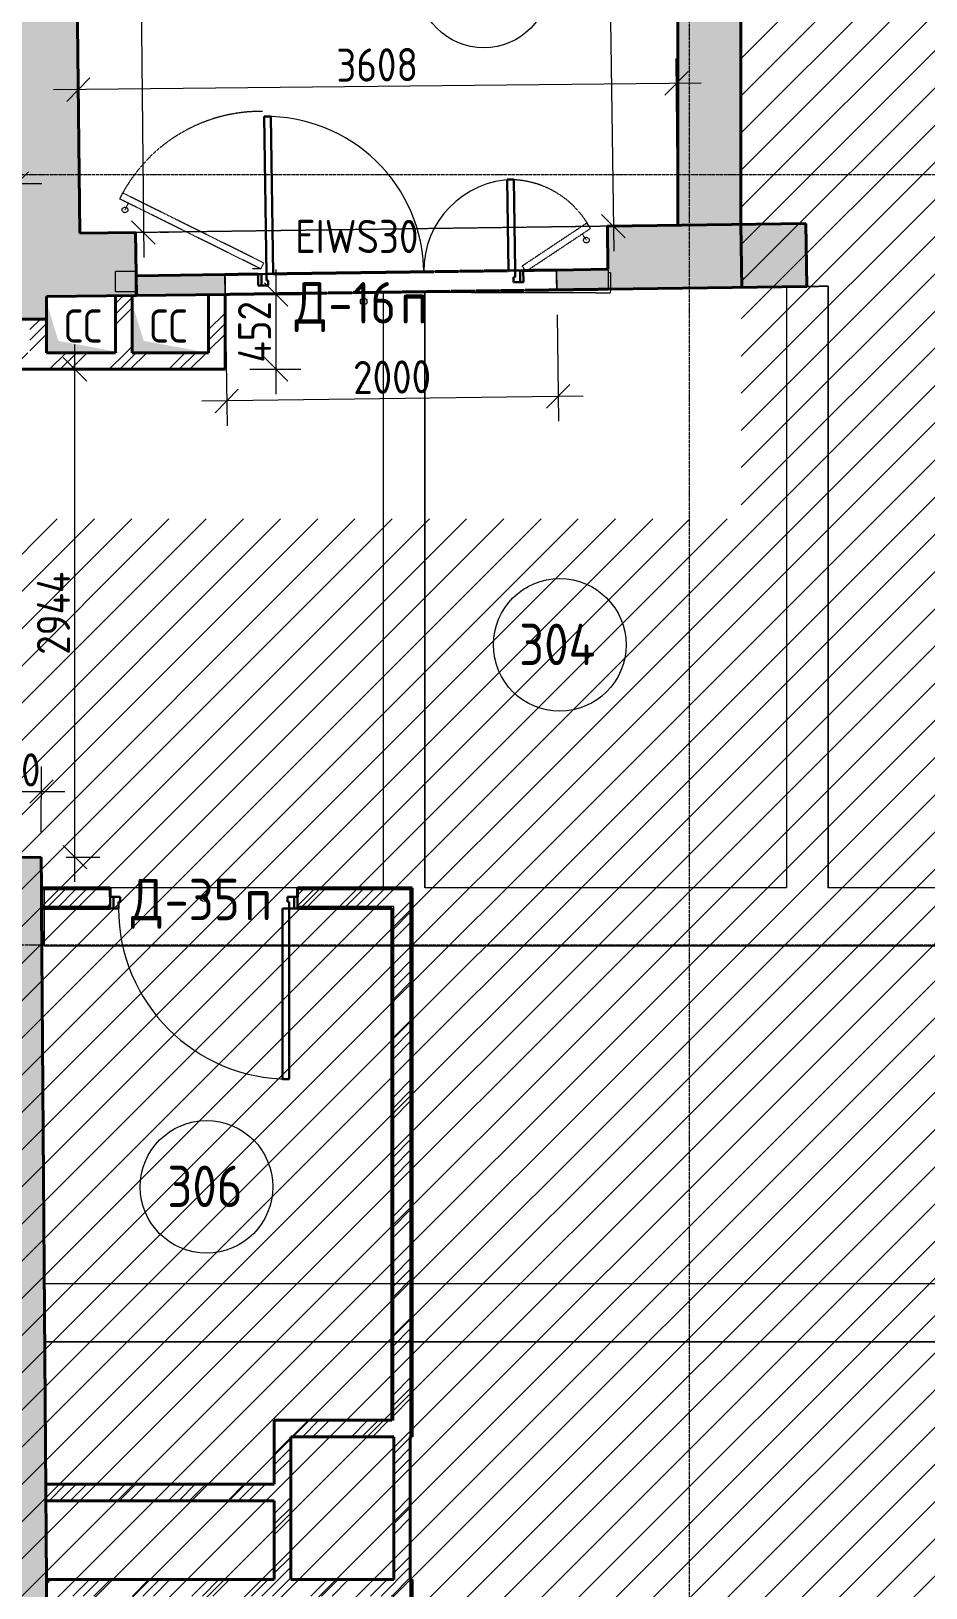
# Model space of a CAD drawing. Header units: millimetres. Extents: x -11886 to 379896, y -8130 to 47743.
# Drawn here: x 258416 to 263813, y 4877 to 14271 of the extents above; entities that cross this region are included whole.
import ezdxf

# ---------------------------------------------------------------- set-up
doc = ezdxf.new("R2010")
doc.units = ezdxf.units.MM
for name, pattern in [('ADSK_Линия сетки', [25, 20, -2.5, 0, -2.5]), ('ADSK_Сверху', [4.5, 3, -1.5]), ('ADSK_Снесено', [4.5, 3, -1.5]), ('ADSK_Штриховая_ш2 п1', [3, 2, -1])]:
    doc.linetypes.add(name, pattern=pattern)
for name, color, linetype, lineweight in [('Аннотация', 7, 'Continuous', 9), ('Каркас', 7, 'Continuous', 18), ('Марки дверей', 7, 'Continuous', 20), ('Марки помещений', 7, 'Continuous', 20), ('Оси', 7, 'Continuous', 9), ('Размеры', 7, 'Continuous', 9), ('Узлы', 7, 'Continuous', 18)]:
    doc.layers.add(name, color=color, linetype=linetype, lineweight=lineweight)
for name, color, linetype, lineweight, true_color in [('Двери', 5, 'Continuous', 18, 0x0000ff), ('Линии', 7, 'Continuous', 9, 0x00a600), ('Стены внутренние', 5, 'Continuous', 18, 0x0000ff), ('Стены штриховка', 5, 'Continuous', 18, 0x0000ff)]:
    doc.layers.add(name, color=color, linetype=linetype, lineweight=lineweight, true_color=true_color)
doc.styles.add('GOST Common_1', font='GOST_Common.ttf', dxfattribs={"width": 0.9, "height": 200})
doc.styles.add('GOST Common_2', font='GOST_Common.ttf', dxfattribs={"width": 0.9, "height": 250})
doc.dimstyles.new('ADSK_Основной_2_мм', dxfattribs={"dimscale": 304.8, "dimtxt": 201.142999, "dimasz": 0.463911, "dimexe": 0.492126, "dimexo": 0.492126, "dimgap": 0.098425, "dimtad": 1, "dimdec": 1, "dimrnd": 0.1, "dimdsep": 46, "dimtxsty": 'GOST Common_1', "dimblk1": 'OBLIQUE', "dimblk2": 'OBLIQUE', "dimsah": 1, "dimcen": 0.09, "dimdle": 0.492126, "dimazin": 2, "dimtfac": 1, "dimtdec": 4, "dimtix": 1, "dimtmove": 0, "dimatfit": 3, "dimfxl": 1, "dimtvp": 1, "dimtolj": 1, "dimtzin": 0, "dimlwd": 20, "dimlwe": 20, "dimarcsym": 2})
doc.dimstyles.new('ADSK_Основной_2_мм_Округление_до_1_мм', dxfattribs={"dimscale": 304.8, "dimtxt": 201.142999, "dimasz": 0.463911, "dimexe": 0.492126, "dimexo": 0.492126, "dimgap": 0.098425, "dimtad": 1, "dimdec": 0, "dimdsep": 46, "dimtxsty": 'GOST Common_1', "dimblk1": 'OBLIQUE', "dimblk2": 'OBLIQUE', "dimsah": 1, "dimcen": 0.09, "dimdle": 0.492126, "dimazin": 2, "dimtfac": 1, "dimtdec": 4, "dimtix": 1, "dimtmove": 0, "dimatfit": 3, "dimfxl": 1, "dimtvp": 1, "dimtolj": 1, "dimtzin": 0, "dimlwd": 20, "dimlwe": 20, "dimarcsym": 2})
pattern_1 = [(45, (215977.25, 150), (-179.6051, 179.6051), []), (45, (216040.75, 150), (0, 359.2102), []), (45, (215913.75, 150), (0, 359.2102), [])]

# ---------------------------------------------------------------- blocks, each defined once
blk = doc.blocks.new('AC_Дверь_Однопольная - Д-35п 1130х2200h-1983249-03 План 3-го этажа')
at = {"layer": 'Двери', "lineweight": 30}
for p, q in [((-515, 1092), (-475, 1092)), ((-515, 62), (-515, 1092)), ((-475, 1092), (-475, 62)), ((-565, 62), (-545, 62)), ((-565, -8), (-565, 62)), ((-545, 62), (-515, 62)), ((-545, -8), (-545, 62)), ((-545, 62), (-545, -8)), ((-475, 62), (-515, 62)), ((-515, 62), (-515, 22)), ((-515, 22), (-505, 22)), ((-505, 22), (-505, -8)), ((505, 22), (515, 22)), ((505, -8), (505, 22)), ((515, 62), (545, 62)), ((515, 22), (515, 62)), ((545, 62), (545, -8)), ((545, 62), (565, 62)), ((545, -8), (545, 62)), ((565, 62), (565, -8)), ((-545, -8), (-565, -8)), ((-505, -8), (-545, -8)), ((545, -8), (505, -8)), ((565, -8), (545, -8))]:
    blk.add_line(p, q, dxfattribs=at)
at = {"layer": 'Двери'}
blk.add_arc((-515, 62), 1030, 0, 90, dxfattribs=at)
blk = doc.blocks.new('AC_Дверь_Двупольная - Д-16п 1500х2200h 2-2315479-03 План 3-го этажа')
at = {"layer": 'Двери', "lineweight": 30}
for p, q in [((-750, 1010), (-710, 1010)), ((-750, 60), (-750, 1010)), ((-710, 1010), (-710, 60)), ((750, 610), (710, 610)), ((710, 610), (710, 60)), ((750, 60), (750, 610)), ((-800, 60), (-780, 60)), ((-800, -10), (-800, 60)), ((-780, 60), (-750, 60)), ((-780, -10), (-780, 60)), ((-780, 60), (-780, -10)), ((-710, 60), (-750, 60)), ((-750, 60), (-750, 20)), ((-750, 20), (-740, 20)), ((-740, 20), (-740, -10)), ((710, 60), (750, 60)), ((750, 20), (740, 20)), ((740, 20), (740, -10)), ((780, 60), (750, 60)), ((750, 60), (750, 20)), ((780, -10), (780, 60)), ((800, 60), (780, 60)), ((780, 60), (780, -10)), ((800, -10), (800, 60)), ((-780, -10), (-800, -10)), ((-740, -10), (-780, -10)), ((740, -10), (780, -10)), ((780, -10), (800, -10))]:
    blk.add_line(p, q, dxfattribs=at)
at = {"layer": 'Двери'}
for centre, radius, start, end in [((-750, 60), 950, 360, 90), ((750, 60), 550, 90, 180)]:
    blk.add_arc(centre, radius, start, end, dxfattribs=at)
blk = doc.blocks.new('ADSK_Марка_Помещение_ОдноЗначение - Номер-247393-03 План 3-го этажа')
at = {"layer": 'Марки помещений'}
blk.add_circle((0, 0), 4, dxfattribs=at)
blk = doc.blocks.new('ADSK_Марка_Дверь - Типоразмер_ADSK_Марка-58376-03 План 3-го этажа')
at = {"layer": 'Марки дверей', "lineweight": 9}
blk.add_circle((0, 0), 0.2, dxfattribs=at)
blk = doc.blocks.new('_Oblique')
at = {"color": 0, "linetype": 'ByBlock', "lineweight": -2}
blk.add_line((-0.5, -0.5), (0.5, 0.5), dxfattribs=at)
blk = doc.blocks.new('*D2277')
at = {"layer": 'Defpoints', "color": 0, "transparency": 16777216}
for p in [(261586.3, 12709.9), (259586.5, 12682.7), (259595.2, 12040)]:
    blk.add_point(p, dxfattribs=at)
at = {"layer": 'Размеры', "color": 0, "lineweight": 20, "transparency": 16777216}
for p, q in [((259588.6, 12532.7), (259597.3, 11890)), ((261588.4, 12559.9), (261597.1, 11917.2)), ((261745, 12069.2), (259445.3, 12038))]:
    blk.add_line(p, q, dxfattribs=at)
at = {"layer": 'Размеры', "color": 0, "lineweight": 20, "transparency": 16777216, "xscale": 141.4, "yscale": 141.4, "zscale": 141.4}
for p, rotation in [((261595.1, 12067.2), 0.7777641748957365), ((259595.2, 12040), 180.7777641748957)]:
    blk.add_blockref('_Oblique', p, dxfattribs=dict(at, rotation=rotation))
at = {"layer": 'Размеры', "color": 0, "lineweight": 20, "transparency": 16777216, "insert": (260593.4, 12183.6), "char_height": 200, "width": 605.475, "attachment_point": 5, "rotation": 0.77776, "style": 'GOST Common_1'}
blk.add_mtext('\\A1;2000', dxfattribs=at)
blk = doc.blocks.new('*D2308')
at = {"layer": 'Defpoints', "color": 0, "transparency": 16777216}
for p in [(258477.6, 9682.8), (258096.6, 9283.8), (258476.6, 9286.6)]:
    blk.add_point(p, dxfattribs=at)
at = {"layer": 'Размеры', "color": 0, "lineweight": 20, "transparency": 16777216}
for p, q in [((258097, 9433.8), (258098, 9833.8)), ((258477, 9436.6), (258478, 9832.8)), ((258097.6, 9683.8), (257956.2, 9684.2)), ((258097.6, 9683.8), (258477.6, 9682.8)), ((258477.6, 9682.8), (258619, 9682.4))]:
    blk.add_line(p, q, dxfattribs=at)
at = {"layer": 'Размеры', "color": 0, "lineweight": 20, "transparency": 16777216, "xscale": 141.4, "yscale": 141.4, "zscale": 141.4}
for p, rotation in [((258097.6, 9683.8), 359.8485505273597), ((258477.6, 9682.8), 179.8485505273597)]:
    blk.add_blockref('_Oblique', p, dxfattribs=dict(at, rotation=rotation))
at = {"layer": 'Размеры', "color": 0, "lineweight": 20, "transparency": 16777216, "insert": (258288, 9813.3), "char_height": 200, "width": 454.106, "attachment_point": 5, "rotation": 359.84855, "style": 'GOST Common_1'}
blk.add_mtext('\\A1;380', dxfattribs=at)
blk = doc.blocks.new('*D2309')
at = {"layer": 'Defpoints', "color": 0, "transparency": 16777216}
for p in [(259585.7, 12682.7), (259893.5, 12682.7), (259585.7, 12230.6)]:
    blk.add_point(p, dxfattribs=at)
at = {"layer": 'Размеры', "color": 0, "lineweight": 20, "transparency": 16777216}
for p, q in [((259893.5, 12080.6), (259893.5, 12832.7)), ((259735.7, 12682.7), (260043.5, 12682.7)), ((259735.7, 12230.6), (260043.5, 12230.6))]:
    blk.add_line(p, q, dxfattribs=at)
at = {"layer": 'Размеры', "color": 0, "lineweight": 20, "transparency": 16777216, "xscale": 141.4, "yscale": 141.4, "zscale": 141.4}
for p, rotation in [((259893.5, 12682.7), 90), ((259893.5, 12230.6), 270)]:
    blk.add_blockref('_Oblique', p, dxfattribs=dict(at, rotation=rotation))
at = {"layer": 'Размеры', "color": 0, "lineweight": 20, "transparency": 16777216, "insert": (259763.5, 12456.6), "char_height": 200, "width": 474.561, "attachment_point": 5, "rotation": 90, "style": 'GOST Common_1'}
blk.add_mtext('\\A1;452', dxfattribs=at)
blk = doc.blocks.new('*D2310')
at = {"layer": 'Defpoints', "color": 0, "transparency": 16777216}
for p in [(258580.2, 12230.6), (258680.1, 12230.6), (258476.6, 9286.6)]:
    blk.add_point(p, dxfattribs=at)
at = {"layer": 'Размеры', "color": 0, "lineweight": 20, "transparency": 16777216}
for p, q in [((258680.1, 9136.6), (258680.1, 12380.6)), ((258730.2, 12230.6), (258830.1, 12230.6)), ((258626.6, 9286.6), (258830.1, 9286.6))]:
    blk.add_line(p, q, dxfattribs=at)
at = {"layer": 'Размеры', "color": 0, "lineweight": 20, "transparency": 16777216, "xscale": 141.4, "yscale": 141.4, "zscale": 141.4}
for p, rotation in [((258680.1, 12230.6), 90), ((258680.1, 9286.6), 270)]:
    blk.add_blockref('_Oblique', p, dxfattribs=dict(at, rotation=rotation))
at = {"layer": 'Размеры', "color": 0, "lineweight": 20, "transparency": 16777216, "insert": (258550.1, 10758.6), "char_height": 200, "width": 646.385, "attachment_point": 5, "rotation": 90, "style": 'GOST Common_1'}
blk.add_mtext('\\A1;2944', dxfattribs=at)
blk = doc.blocks.new('*D2418')
at = {"layer": 'Defpoints', "color": 0, "transparency": 16777216}
for p in [(262317.1, 20574.1), (261927.9, 13094.5), (262027.9, 13095.9)]:
    blk.add_point(p, dxfattribs=at)
at = {"layer": 'Размеры', "color": 0, "lineweight": 20, "transparency": 16777216}
for p, q in [((261824.4, 20717.4), (261930, 12944.5)), ((262167.1, 20572), (261676.5, 20565.4)), ((261877.9, 13093.9), (261777.9, 13092.5))]:
    blk.add_line(p, q, dxfattribs=at)
at = {"layer": 'Размеры', "color": 0, "lineweight": 20, "transparency": 16777216, "xscale": 141.4, "yscale": 141.4, "zscale": 141.4}
for p, rotation in [((261826.5, 20567.4), 90.7777945817102), ((261927.9, 13094.5), 270.7777945817102)]:
    blk.add_blockref('_Oblique', p, dxfattribs=dict(at, rotation=rotation))
at = {"layer": 'Размеры', "color": 0, "lineweight": 20, "transparency": 16777216, "insert": (262007.2, 16832.7), "char_height": 200, "width": 646.385, "attachment_point": 5, "rotation": 270.77779, "style": 'GOST Common_1'}
blk.add_mtext('\\A1;7474', dxfattribs=at)
blk = doc.blocks.new('*D2419')
at = {"layer": 'Defpoints', "color": 0, "transparency": 16777216}
for p in [(258630.9, 20574.1), (259045.8, 13055.4), (259093.3, 13055.9)]:
    blk.add_point(p, dxfattribs=at)
at = {"layer": 'Размеры', "color": 0, "lineweight": 20, "transparency": 16777216}
for p, q in [((259019.7, 20727.8), (259094.7, 12905.9)), ((258780.9, 20575.5), (259171.2, 20579.2)), ((259195.8, 13056.8), (259243.3, 13057.3))]:
    blk.add_line(p, q, dxfattribs=at)
at = {"layer": 'Размеры', "color": 0, "lineweight": 20, "transparency": 16777216, "xscale": 141.4, "yscale": 141.4, "zscale": 141.4}
for p, rotation in [((259021.2, 20577.8), 90.54927553453048), ((259093.3, 13055.9), 270.5492755345305)]:
    blk.add_blockref('_Oblique', p, dxfattribs=dict(at, rotation=rotation))
at = {"layer": 'Размеры', "color": 0, "lineweight": 20, "transparency": 16777216, "insert": (259187.2, 16818.1), "char_height": 200, "width": 605.475, "attachment_point": 5, "rotation": 270.54928, "style": 'GOST Common_1'}
blk.add_mtext('\\A1;7522', dxfattribs=at)
blk = doc.blocks.new('*D2420')
at = {"layer": 'Defpoints', "color": 0, "transparency": 16777216}
for p in [(258700.2, 13918.8), (258701.2, 13818.9), (262317.1, 13099.8)]:
    blk.add_point(p, dxfattribs=at)
at = {"layer": 'Размеры', "color": 0, "lineweight": 20, "transparency": 16777216}
for p, q in [((262315.5, 13249.8), (262306.6, 14106.4)), ((258699.7, 13968.8), (258698.6, 14068.8)), ((262458.2, 13957.9), (258550.2, 13917.3))]:
    blk.add_line(p, q, dxfattribs=at)
at = {"layer": 'Размеры', "color": 0, "lineweight": 20, "transparency": 16777216, "xscale": 141.4, "yscale": 141.4, "zscale": 141.4}
for p, rotation in [((262308.2, 13956.4), 0.5961270859606227), ((258700.2, 13918.8), 180.5961270859606)]:
    blk.add_blockref('_Oblique', p, dxfattribs=dict(at, rotation=rotation))
at = {"layer": 'Размеры', "color": 0, "lineweight": 20, "transparency": 16777216, "insert": (260502.8, 14067.6), "char_height": 200, "width": 605.475, "attachment_point": 5, "rotation": 0.59613, "style": 'GOST Common_1'}
blk.add_mtext('\\A1;3608', dxfattribs=at)
blk = doc.blocks.new('*D2426')
at = {"layer": 'Defpoints', "color": 0, "transparency": 16777216}
for p in [(256879.2, 13451.5), (258329.2, 13351.6), (258329.2, 13048.5)]:
    blk.add_point(p, dxfattribs=at)
at = {"layer": 'Размеры', "color": 0, "lineweight": 20, "transparency": 16777216}
for p, q in [((258329.2, 13198.5), (258329.2, 13501.6)), ((256729.2, 13351.6), (258479.2, 13351.6)), ((256879.2, 13301.5), (256879.2, 13201.6))]:
    blk.add_line(p, q, dxfattribs=at)
at = {"layer": 'Размеры', "color": 0, "lineweight": 20, "transparency": 16777216, "xscale": 141.4, "yscale": 141.4, "zscale": 141.4, "rotation": 180}
blk.add_blockref('_Oblique', (256879.2, 13351.6), dxfattribs=at)
at = {"layer": 'Размеры', "color": 0, "lineweight": 20, "transparency": 16777216, "xscale": 141.4, "yscale": 141.4, "zscale": 141.4}
blk.add_blockref('_Oblique', (258329.2, 13351.6), dxfattribs=at)
at = {"layer": 'Размеры', "color": 0, "lineweight": 20, "transparency": 16777216, "insert": (257604.2, 13481.6), "char_height": 200, "width": 580.928, "attachment_point": 5, "style": 'GOST Common_1'}
blk.add_mtext('\\A1;1450', dxfattribs=at)

msp = doc.modelspace()

# ---------------------------------------------------------------- hatches: boundary and pattern name
at = {"lineweight": 13, "true_color": 0x636466, "transparency": 33554559}
h = msp.add_hatch(dxfattribs=at)
h.set_pattern_fill('ANSI31', color=251, scale=50)
h.set_pattern_definition([(45, (215977.25, 85026.59), (-112.2532, 112.2532), [])])
h.paths.add_polyline_path([(265910.66, 8682.3), (272191.2, 8682.3), (272009.87, 43909.21), (262010.47, 43909.21), (262010.47, 21084.06), (262697.11, 21054.57), (262698.93, 11328.12), (216748.38, 11328.12), (216748.38, 8679.25), (216267.75, 8679.25), (216267.75, 456.79), (224250.25, 422.02), (224250.25, 2336.48), (234949.9, 2336.48), (234949.9, -2582.57), (247313.65, -2582.57), (247313.65, 2335.74), (258014.19, 2256.79), (258014.19, 300.23), (265910.66, 300.23)])
at = {"layer": 'Стены внутренние', "true_color": 0xc0c0c0}
for points in [[(258329.22, 13048.53), (258709.2, 13052.18), (258630.94, 20574.06), (258250.92, 20574.06), (258328.23, 13143.35)], [(262317.11, 13099.82), (262697.11, 13104.97), (262697.11, 20545.02), (262518.11, 20545.85), (262518.11, 20574.06), (262317.11, 20574.06), (262317.11, 15170.85)], [(261897.14, 12714.08), (262702.26, 12725.01), (262697.11, 13104.97), (261891.98, 13094.04), (261897.08, 12718.51)], [(258474.22, 12533.63), (258507.33, 12533.63), (258507.33, 12670.22), (258127.33, 12666.58), (258127.33, 12533.63)]]:
    msp.add_hatch(color=9, dxfattribs=at).paths.add_polyline_path(points)
h = msp.add_hatch(color=9, dxfattribs=at)
h.paths.add_polyline_path([(262702.26, 12725.01), (263094.4, 12730.33), (263089.88, 13110.31), (262697.11, 13104.97), (262702.19, 12730.33)])
h.paths.add_polyline_path([(264798.27, 12753.46), (265376.4, 12761.31), (265377.25, 13141.36), (264793.76, 13133.44), (264798.18, 12761.31)])
h = msp.add_hatch(color=9, dxfattribs=at)
h.paths.add_polyline_path([(255229.16, 12638.8), (255517.81, 12641.56), (255514.17, 13021.55), (255229.16, 13018.81), (255229.16, 12683.93)])
h.paths.add_polyline_path([(256547.76, 12651.44), (259050.17, 12675.43), (259045.77, 13055.4), (256544.12, 13031.42), (256547.62, 12666.58)])
h = msp.add_hatch(color=9, dxfattribs=at)
h.paths.add_polyline_path([(259050.17, 12675.43), (259586.51, 12682.71), (259584.89, 12802.7), (259048.78, 12795.42), (259050.17, 12675.52)])
h.paths.add_polyline_path([(261586.33, 12709.86), (261897.14, 12714.08), (261895.51, 12834.07), (261584.7, 12829.85), (261584.82, 12820.89)])
at = {"layer": 'Стены внутренние', "lineweight": 9}
h = msp.add_hatch(dxfattribs=at)
h.set_pattern_fill('FP_1', color=256, style=0, pattern_type=2)
h.set_pattern_definition(pattern_1)
h.paths.add_polyline_path([(259024.22, 12330.56), (259024.22, 12675.18), (258924.22, 12674.22), (258924.22, 12330.56), (259023.97, 12330.56)])
h = msp.add_hatch(dxfattribs=at)
h.set_pattern_fill('FP_1', color=256, style=0, pattern_type=2)
h.set_pattern_definition(pattern_1)
h.paths.add_polyline_path([(259485.74, 12230.56), (259585.74, 12230.56), (259584.89, 12682.69), (259485.74, 12681.34), (259485.74, 12317.97)])
h = msp.add_hatch(dxfattribs=at)
h.set_pattern_fill('FP_1', color=256, style=0, pattern_type=2)
h.set_pattern_definition(pattern_1)
h.paths.add_polyline_path([(258507.33, 12330.56), (258507.33, 12533.63), (258407.33, 12533.63), (258407.33, 12330.56), (258474.22, 12330.56)])
h = msp.add_hatch(dxfattribs=at)
h.set_pattern_fill('FP_1', color=256, style=0, pattern_type=2)
h.set_pattern_definition(pattern_1)
h.paths.add_polyline_path([(258899, 12230.56), (259485.74, 12230.56), (259485.74, 12330.56), (258227.33, 12330.56), (258227.33, 12230.56), (258474.22, 12230.56)])
at = {"layer": 'Стены внутренние', "true_color": 0xc0c0c0}
h = msp.add_hatch(color=9, dxfattribs=at)
h.paths.add_polyline_path([(258344.73, 2889.5), (258524.19, 2889.5), (258476.57, 9286.61), (258096.58, 9283.78), (258144.18, 2889.5), (258307.14, 2889.5)])
h.paths.add_polyline_path([(258110.91, 7360.54), (258110.91, 7360.54), (258202.54, 7360.54)])
at = {"layer": 'Стены внутренние', "lineweight": 9}
h = msp.add_hatch(dxfattribs=at)
h.set_pattern_fill('FP_1', color=256, style=0, pattern_type=2)
h.set_pattern_definition(pattern_1)
h.paths.add_polyline_path([(260022.6, 8988.92), (260702.6, 8988.92), (260702.6, 9088.92), (260022.6, 9088.92), (260022.6, 9046.92)])
h.paths.add_polyline_path([(258892.6, 8988.92), (258892.6, 9088.92), (258478.04, 9088.92), (258478.79, 8988.92), (258514.67, 8988.92)])
h = msp.add_hatch(dxfattribs=at)
h.set_pattern_fill('FP_1', color=256, style=0, pattern_type=2)
h.set_pattern_definition(pattern_1)
h.paths.add_polyline_path([(260602.6, 5788.85), (260702.6, 5788.85), (260702.6, 8988.92), (260602.6, 8988.92), (260602.6, 5839.64)])
h = msp.add_hatch(dxfattribs=at)
h.set_pattern_fill('FP_1', color=256, style=0, pattern_type=2)
h.set_pattern_definition(pattern_1)
h.paths.add_polyline_path([(259982.6, 5402.16), (259982.6, 5888.85), (259882.6, 5888.85), (259882.6, 5402.16)])
h = msp.add_hatch(dxfattribs=at)
h.set_pattern_fill('FP_1', color=256, style=0, pattern_type=2)
h.set_pattern_definition(pattern_1)
h.paths.add_polyline_path([(260590.6, 5788.85), (260602.6, 5788.85), (260602.6, 5888.85), (259982.6, 5888.85), (259982.6, 5788.85), (260566.46, 5788.85)])
h = msp.add_hatch(dxfattribs=at)
h.set_pattern_fill('FP_1', color=256, style=0, pattern_type=2)
h.set_pattern_definition(pattern_1)
h.paths.add_polyline_path([(260602.6, 4926.79), (260702.6, 4926.79), (260702.6, 5788.85), (260602.6, 5788.85)])
h = msp.add_hatch(dxfattribs=at)
h.set_pattern_fill('FP_1', color=256, style=0, pattern_type=2)
h.set_pattern_definition(pattern_1)
h.paths.add_polyline_path([(258505.48, 5402.16), (259882.6, 5402.16), (259882.6, 5502.16), (258504.74, 5502.16)])
h = msp.add_hatch(dxfattribs=at)
h.set_pattern_fill('FP_1', color=256, style=0, pattern_type=2)
h.set_pattern_definition(pattern_1)
h.paths.add_polyline_path([(259982.6, 4926.79), (259982.6, 5402.16), (259882.6, 5402.16), (259882.6, 4926.79), (259953.15, 4926.79)])
h = msp.add_hatch(dxfattribs=at)
h.set_pattern_fill('FP_1', color=256, style=0, pattern_type=2)
h.set_pattern_definition(pattern_1)
h.paths.add_polyline_path([(260602.6, 4826.79), (260602.6, 4926.79), (258509.02, 4926.79), (258509.77, 4826.79), (260592.6, 4826.79)])
h = msp.add_hatch(dxfattribs=at)
h.set_pattern_fill('FP_1', color=256, style=0, pattern_type=2)
h.set_pattern_definition(pattern_1)
h.paths.add_polyline_path([(260602.6, 2676.77), (260702.6, 2676.77), (260702.6, 3016.79), (260602.6, 3016.79), (260602.6, 2696.77)])
h.paths.add_polyline_path([(260644.6, 3946.79), (260702.6, 3946.79), (260702.6, 4926.79), (260602.6, 4926.79), (260602.6, 3946.79)])
at = {"layer": 'Узлы', "true_color": 0x808080}
for points in [[(258924.22, 12331.45), (258959.22, 12331.45), (258579.93, 12402.16), (258509.22, 12631.27), (258509.22, 12331.45), (258579.93, 12331.45)], [(259474.22, 12331.45), (259094.93, 12402.16), (259024.22, 12631.27), (259024.22, 12331.45), (259098.6, 12331.45)]]:
    msp.add_hatch(color=8, dxfattribs=at).paths.add_polyline_path(points)

# ---------------------------------------------------------------- linework, layer by layer
at = {"layer": 'Каркас', "color": 253, "linetype": 'ADSK_Сверху', "true_color": 0xb2b2b2}
for p, q in [((260539.67, 12695.65), (260539.67, 9101.22)), ((260789.67, 9101.22), (260789.67, 12699.04)), ((263222.86, 12732.08), (262972.86, 12728.68)), ((262972.86, 12728.68), (262972.86, 9101.22)), ((263222.86, 9101.22), (263222.86, 12732.08)), ((258493.25, 8751.22), (258493.25, 9101.22)), ((260539.67, 9101.22), (258493.25, 9101.22)), ((262972.86, 9101.22), (260789.67, 9101.22)), ((265402.86, 9101.22), (263222.86, 9101.22)), ((258493.25, 8751.22), (265652.86, 8751.22)), ((258495.74, 6711.66), (258498.34, 6361.66)), ((265578.06, 6711.66), (258495.74, 6711.66)), ((258498.34, 6361.66), (265578.06, 6361.66))]:
    msp.add_line(p, q, dxfattribs=at)
at = {"layer": 'Каркас', "color": 253, "linetype": 'ADSK_Сверху', "true_color": 0xaaaaaa}
for p, q in [((260539.67, 12695.65), (260539.67, 9101.22)), ((260789.67, 12699.04), (260789.67, 9101.22)), ((262972.86, 12728.68), (263222.86, 12732.08)), ((262972.86, 12728.68), (262972.86, 9101.22)), ((263222.86, 12732.08), (263222.86, 9101.22)), ((258493.25, 9101.22), (258493.25, 8751.22)), ((260539.67, 9101.22), (258493.25, 9101.22)), ((262972.86, 9101.22), (260789.67, 9101.22)), ((265402.86, 9101.22), (263222.86, 9101.22)), ((265652.86, 8751.22), (258493.25, 8751.22)), ((258498.34, 6361.66), (258495.74, 6711.66)), ((265578.06, 6711.66), (258495.74, 6711.66)), ((265578.06, 6361.66), (258498.34, 6361.66))]:
    msp.add_line(p, q, dxfattribs=at)
at = {"layer": 'Линии', "linetype": 'ADSK_Штриховая_ш2 п1'}
for p, q in [((258967.1, 13294.85), (258949.33, 13259.02)), ((259800.44, 12836.99), (258949.33, 13259.02)), ((259818.21, 12872.82), (258967.1, 13294.85)), ((258981.66, 13192.76), (259001.65, 13233.07)), ((261378.22, 12854.95), (261766.9, 13113.44)), ((261400.37, 12821.65), (261789.05, 13080.14)), ((261789.05, 13080.14), (261766.9, 13113.44)), ((261765.35, 13010.33), (261740.43, 13047.8)), ((259818.21, 12872.82), (259800.44, 12836.99)), ((259800.44, 12836.99), (259750.44, 12837.47)), ((261400.37, 12821.65), (261378.22, 12854.95)), ((261450.36, 12821.17), (261400.37, 12821.65))]:
    msp.add_line(p, q, dxfattribs=at)
for centre in [(258981.66, 13192.76), (261765.35, 13010.33)]:
    msp.add_circle(centre, 17, dxfattribs=at)
for centre, radius, start, end in [((259800.44, 12836.99), 950, 89.387676, 153.625125), ((261300.4, 12822.62), 552.35, 27.788646, 90)]:
    msp.add_arc(centre, radius, start, end, dxfattribs=at)
at = {"layer": 'Оси', "linetype": 'ADSK_Линия сетки'}
for p, q in [((262387.16, -5309.21), (262387.16, 44684.79)), ((204891.03, 13406.79), (273118.97, 13406.79)), ((204891.03, 8756.79), (273118.97, 8756.79))]:
    msp.add_line(p, q, dxfattribs=at)
at = {"layer": 'Стены внутренние', "color": 18, "lineweight": 40, "true_color": 0x000000}
for p, q in [((258709.2, 13052.18), (258630.94, 20574.06)), ((262317.11, 20574.06), (262317.11, 13099.82)), ((262697.11, 13104.97), (262697.11, 20545.02)), ((263089.88, 13110.31), (261891.98, 13094.04)), ((261891.98, 13094.04), (261895.51, 12834.07)), ((262702.26, 12725.01), (262697.11, 13104.97)), ((263094.4, 12730.33), (263089.88, 13110.31)), ((259045.77, 13055.4), (258709.2, 13052.18)), ((259050.17, 12675.43), (259045.77, 13055.4)), ((259584.89, 12802.7), (259048.16, 12795.41)), ((259048.16, 12795.41), (259049.79, 12675.43)), ((261895.51, 12834.07), (261584.7, 12829.85)), ((261897.14, 12714.08), (263094.4, 12730.33)), ((258507.33, 12670.22), (259050.17, 12675.43)), ((258507.33, 12330.56), (258507.33, 12670.22)), ((258924.22, 12674.22), (258924.22, 12330.56)), ((259024.22, 12330.56), (259024.22, 12675.18)), ((259049.79, 12675.43), (259586.51, 12682.71)), ((259485.74, 12681.34), (259485.74, 12330.56)), ((259585.74, 12230.56), (259585.74, 12682.7)), ((258507.33, 12533.63), (258127.33, 12533.63)), ((258924.22, 12330.56), (258507.33, 12330.56)), ((259485.74, 12330.56), (259024.22, 12330.56)), ((258127.33, 12230.56), (259585.74, 12230.56)), ((258476.57, 9286.61), (258096.58, 9283.78)), ((258477.95, 9100.92), (258476.57, 9286.61)), ((258892.6, 9100.92), (258477.95, 9100.92)), ((258477.97, 9098.92), (258478.86, 8978.92)), ((258892.6, 9046.92), (258892.6, 9100.92)), ((260714.6, 9100.92), (260022.6, 9100.92)), ((260022.6, 9100.92), (260022.6, 9046.92)), ((260714.6, 5788.85), (260714.6, 9100.92)), ((258478.87, 8976.92), (258892.6, 8976.92)), ((258524.19, 2889.5), (258478.87, 8976.92)), ((260022.6, 8976.92), (260590.6, 8976.92)), ((260590.6, 8976.92), (260590.6, 5888.85)), ((260590.6, 5888.85), (259882.6, 5888.85)), ((259882.6, 5888.85), (259882.6, 5502.16)), ((259982.6, 4926.79), (259982.6, 5788.85)), ((259982.6, 5788.85), (260602.6, 5788.85)), ((260602.6, 5788.85), (260602.6, 4926.79)), ((260702.6, 5788.85), (260714.6, 5788.85)), ((260702.6, 4926.79), (260702.6, 5788.85)), ((259882.6, 5502.16), (258504.74, 5502.16)), ((258505.48, 5402.16), (259882.6, 5402.16)), ((259882.6, 5402.16), (259882.6, 4926.79)), ((259882.6, 4926.79), (258509.02, 4926.79)), ((260602.6, 4926.79), (259982.6, 4926.79)), ((260714.6, 4926.79), (260702.6, 4926.79)), ((260714.6, 3946.79), (260714.6, 4926.79))]:
    msp.add_line(p, q, dxfattribs=at)
at = {"layer": 'Стены внутренние', "color": 18, "linetype": 'ADSK_Сверху', "true_color": 0x000000}
for p, q in [((261891.98, 13094.04), (259045.77, 13055.4)), ((261891.98, 13094.04), (261897.14, 12714.08)), ((259050.17, 12675.43), (259045.77, 13055.4)), ((259048.49, 12820.55), (258924.22, 12820.89)), ((258924.22, 12700.88), (258924.22, 12820.89)), ((261909.92, 12812.9), (261895.79, 12812.94)), ((261909.92, 12812.9), (261909.6, 12692.9)), ((258924.22, 12700.88), (259049.88, 12700.55)), ((259050.17, 12675.43), (261897.14, 12714.08)), ((260595.83, 12696.41), (261909.6, 12692.9))]:
    msp.add_line(p, q, dxfattribs=at)
at = {"layer": 'Стены внутренние', "color": 18, "linetype": 'ADSK_Снесено', "lineweight": 40, "true_color": 0x000000}
for p, q in [((259784.87, 12805.42), (259584.89, 12802.7)), ((261294.73, 12825.91), (259874.86, 12806.64)), ((261584.7, 12829.85), (261384.72, 12827.13)), ((259586.51, 12682.71), (261897.14, 12714.08))]:
    msp.add_line(p, q, dxfattribs=at)
at = {"layer": 'Стены внутренние', "color": 18, "true_color": 0x000000}
for p, q in [((259586.51, 12682.71), (259584.89, 12802.7)), ((261584.7, 12829.85), (261586.33, 12709.86))]:
    msp.add_line(p, q, dxfattribs=at)
at = {"layer": 'Стены внутренние', "color": 18, "linetype": 'ADSK_Снесено', "true_color": 0x000000}
for p, q in [((259584.89, 12802.7), (259586.51, 12682.71)), ((261586.33, 12709.86), (261584.7, 12829.85))]:
    msp.add_line(p, q, dxfattribs=at)
at = {"layer": 'Стены штриховка'}
for p, q in [((258477.95, 9100.92), (258477.97, 9098.92)), ((258892.6, 9098.92), (258477.97, 9098.92)), ((258892.6, 9088.92), (258478.04, 9088.92)), ((260714.6, 9098.92), (260022.6, 9098.92)), ((260702.6, 9088.92), (260022.6, 9088.92)), ((260702.6, 5788.85), (260702.6, 9088.92)), ((260712.6, 5788.85), (260712.6, 9100.92)), ((260712.6, 9088.92), (260714.6, 9088.92)), ((258892.6, 8988.92), (258478.79, 8988.92)), ((258892.6, 8978.92), (258478.86, 8978.92)), ((258478.86, 8978.92), (258478.87, 8976.92)), ((260602.6, 8988.92), (260022.6, 8988.92)), ((260592.6, 8978.92), (260022.6, 8978.92)), ((260592.6, 5888.85), (260592.6, 8978.92)), ((260602.6, 5888.85), (260602.6, 8988.92)), ((260602.6, 5888.85), (260590.6, 5888.85)), ((260702.6, 3946.79), (260702.6, 4926.79)), ((260712.6, 3946.79), (260712.6, 4926.79))]:
    msp.add_line(p, q, dxfattribs=at)

# ---------------------------------------------------------------- block references
at = {"layer": 'Двери'}
for name, p, rotation in [('AC_Дверь_Двупольная - Д-16п 1500х2200h 2-2315479-03 План 3-го этажа', (260585.61, 12756.28), 0.7777641755675127), ('AC_Дверь_Однопольная - Д-35п 1130х2200h-1983249-03 План 3-го этажа', (259457.6, 9038.92), 180)]:
    msp.add_blockref(name, p, dxfattribs=dict(at, rotation=rotation))
at = {"layer": 'Марки дверей', "xscale": 99.99999999999993, "yscale": 99.99999999999993, "zscale": 99.99999999999993}
for p in [(260421.58, 12639.87), (259457.6, 9038.92)]:
    msp.add_blockref('ADSK_Марка_Дверь - Типоразмер_ADSK_Марка-58376-03 План 3-го этажа', p, dxfattribs=at)
at = {"layer": 'Марки помещений', "xscale": 99.99999999999993, "yscale": 99.99999999999993, "zscale": 99.99999999999993}
for p in [(261146.18, 14571.51), (261604.39, 10567.67), (259473.68, 7297)]:
    msp.add_blockref('ADSK_Марка_Помещение_ОдноЗначение - Номер-247393-03 План 3-го этажа', p, dxfattribs=at)

# ---------------------------------------------------------------- texts
at = {"layer": 'Аннотация', "char_height": 200, "width": 317.4683, "attachment_point": 1, "style": 'GOST Common_1'}
for insert in [(258614.55, 12591.76), (259129.55, 12591.76)]:
    msp.add_mtext('СС', dxfattribs=dict(at, insert=insert))
at = {"layer": 'Марки дверей', "lineweight": 9, "attachment_point": 1}
for s, insert, char_height, width, style in [('EIWS30', (260008.3, 13132.28), 200, 959.6199, 'GOST Common_1'), ('\\fGOST Common|b0|i0|c204|p34|;\\W.9;Д', (260005.6, 12756.88), 250, 245.3164, 'GOST Common_2'), ('-16', (260208, 12756.88), 250, 526.7087, 'GOST Common_2'), ('\\fGOST Common|b0|i0|c204|p34|;\\W.9;п', (260642.58, 12756.88), 250, 194.8101, 'GOST Common_2'), ('\\fGOST Common|b0|i0|c204|p34|;\\W.9;Д', (259017.77, 9155.93), 250, 245.3164, 'GOST Common_2'), ('-35', (259220.18, 9155.93), 250, 584.4302, 'GOST Common_2'), ('\\fGOST Common|b0|i0|c204|p34|;\\W.9;п', (259702.38, 9155.93), 250, 194.8101, 'GOST Common_2')]:
    msp.add_mtext(s, dxfattribs=dict(at, insert=insert, char_height=char_height, width=width, style=style))
at = {"layer": 'Марки помещений', "lineweight": 9, "char_height": 250, "attachment_point": 1, "style": 'GOST Common_2'}
for s, insert, width in [('304', (261359.59, 10695.4), 606.0757), ('306', (259237.42, 7424.73), 584.4302)]:
    msp.add_mtext(s, dxfattribs=dict(at, insert=insert, width=width))

# ---------------------------------------------------------------- dimensions: what is measured, and where the dimension line sits
at = {"layer": 'Размеры', "lineweight": 20}
for base, p1, p2, angle, dimstyle, override, picture, middle in [((259093.29, 13055.86), (258630.94, 20574.06), (259045.77, 13055.4), 270.549276, 'ADSK_Основной_2_мм_Округление_до_1_мм', {"dimpost": '<>', "dimfxl": 7530.08935}, '*D2419', (259187.23, 16818.08)), ((261927.93, 13094.53), (262317.11, 20574.06), (262027.9, 13095.89), 270.777795, 'ADSK_Основной_2_мм_Округление_до_1_мм', {"dimpost": '<>', "dimfxl": 7483.759148}, '*D2418', (262007.19, 16832.73)), ((258700.19, 13918.83), (262317.11, 13099.82), (258701.23, 13818.85), 0.596127, 'ADSK_Основной_2_мм_Округление_до_1_мм', {"dimpost": '<>', "dimfxl": 3686.679603}, '*D2420', (260502.84, 14067.6)), ((259893.51, 12682.7), (259585.74, 12230.56), (259585.74, 12682.7), 90, 'ADSK_Основной_2_мм_Округление_до_1_мм', {"dimpost": '<>', "dimfxl": 452.13757}, '*D2309', (259763.51, 12456.63)), ((259595.24, 12040.02), (261586.33, 12709.86), (259586.51, 12682.71), 0.777764, 'ADSK_Основной_2_мм', {"dimpost": '<>', "dimfxl": 2000}, '*D2277', (260593.38, 12183.59)), ((258680.14, 12230.56), (258476.57, 9286.61), (258580.15, 12230.56), 90, 'ADSK_Основной_2_мм_Округление_до_1_мм', {"dimpost": '<>', "dimfxl": 2945.779503}, '*D2310', (258550.14, 10758.58)), ((258477.62, 9682.79), (258096.58, 9283.78), (258476.57, 9286.61), 359.848551, 'ADSK_Основной_2_мм_Округление_до_1_мм', {"dimpost": '<>', "dimfxl": 380}, '*D2308', (258287.97, 9813.3))]:
    dim = msp.add_linear_dim(base=base, p1=p1, p2=p2, angle=angle, dimstyle=dimstyle, override=override, dxfattribs=at)
    dim.commit()
    dim.dimension.update_dxf_attribs({"geometry": picture, "text_midpoint": middle})
dim = msp.add_linear_dim(base=(258329.22, 13351.56), p1=(256879.22, 13451.55), p2=(258329.22, 13048.53), dimstyle='ADSK_Основной_2_мм_Округление_до_1_мм', override={"dimpost": '<>', "dimfxl": 1504.965049}, dxfattribs=at)
dim.commit()
dim.dimension.update_dxf_attribs({"geometry": '*D2426', "text_midpoint": (257604.22, 13481.56)})

doc.saveas('drawing.dxf')
